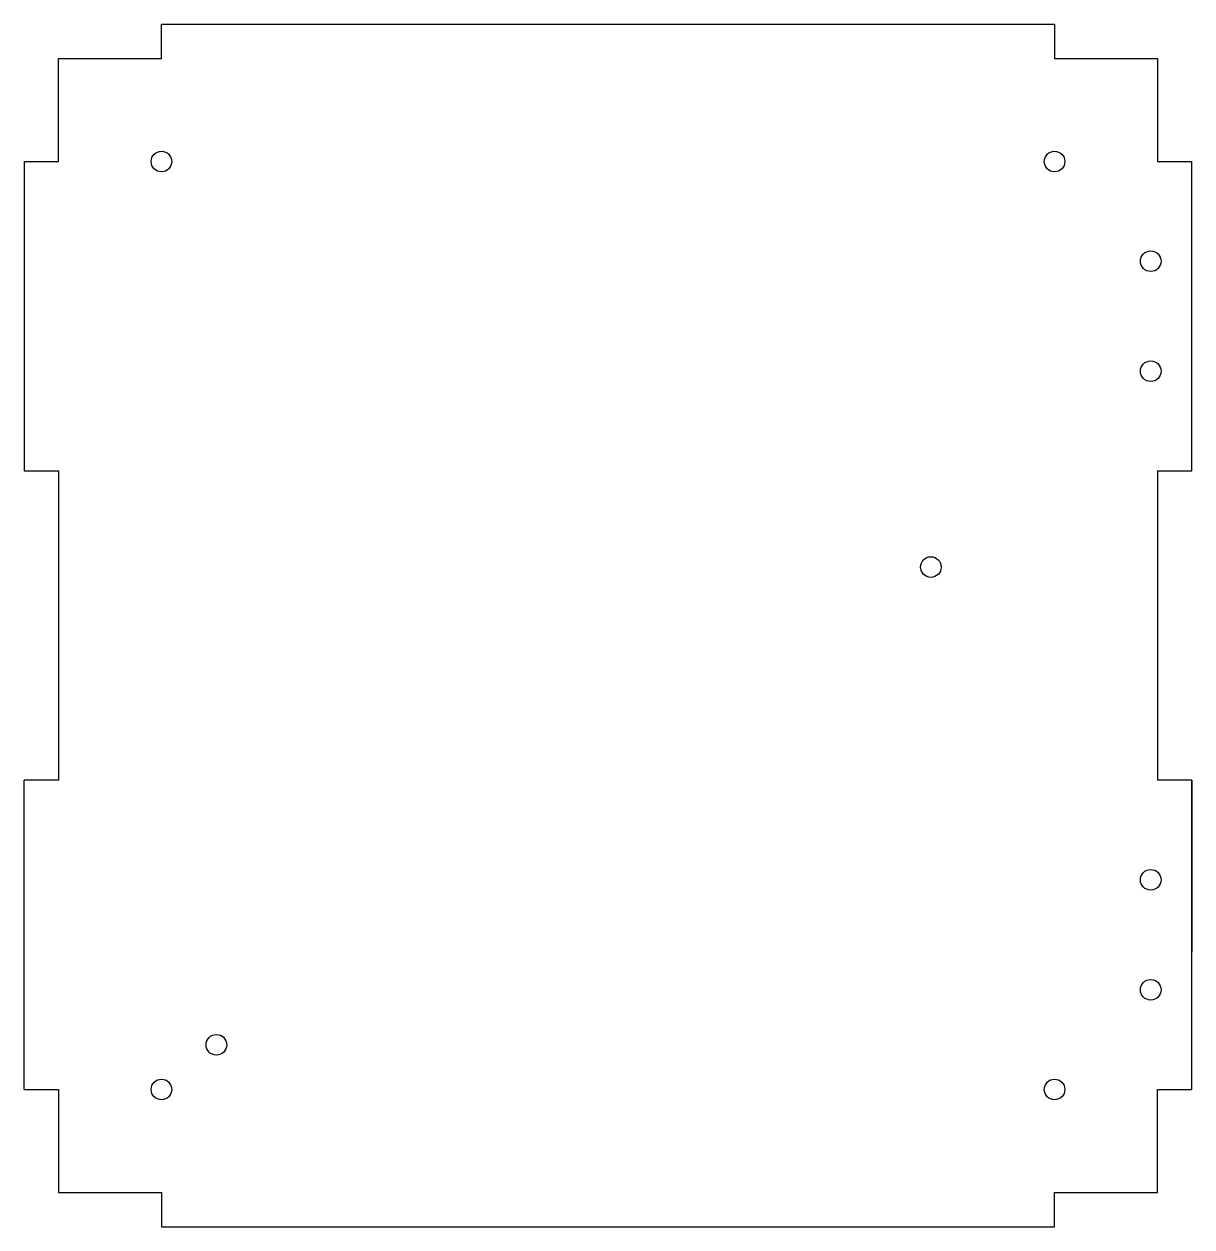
# Model space of a CAD drawing. Header units: inches. Extents: x 0 to 170, y 0 to 175.
import ezdxf

# ---------------------------------------------------------------- set-up
doc = ezdxf.new("R2010")
doc.units = ezdxf.units.IN
doc.header["$MEASUREMENT"] = 0

msp = doc.modelspace()

# ---------------------------------------------------------------- linework, layer by layer
for p, q in [((20, 170), (20, 175)), ((20, 175), (150, 175)), ((150, 175), (150, 170)), ((5, 155), (5, 170)), ((5, 170), (20, 170)), ((150, 170), (165, 170)), ((165, 170), (165, 155)), ((0, 155), (5, 155)), ((0, 155), (0, 110)), ((165, 155), (170, 155)), ((170, 110), (170, 155)), ((0, 110), (5, 110)), ((5, 110), (5, 65)), ((165, 110), (170, 110)), ((165, 110), (165, 65)), ((5, 65), (0, 65)), ((0, 20), (0, 65)), ((170, 65), (165, 65)), ((170, 65), (170, 40)), ((170, 20), (170, 65)), ((0, 20), (5, 20)), ((5, 20), (5, 5)), ((165, 5), (165, 20)), ((165, 20), (170, 20)), ((5, 5), (20, 5)), ((20, 5), (20, 0)), ((150, 0), (150, 5)), ((150, 5), (165, 5)), ((20, 0), (150, 0))]:
    msp.add_line(p, q)
for centre in [(20, 155), (150, 155), (164, 140.5), (164, 124.5), (132, 96), (164, 50.5), (164, 34.5), (28, 26.5), (20, 20), (150, 20)]:
    msp.add_circle(centre, 1.5)

doc.saveas('drawing.dxf')
